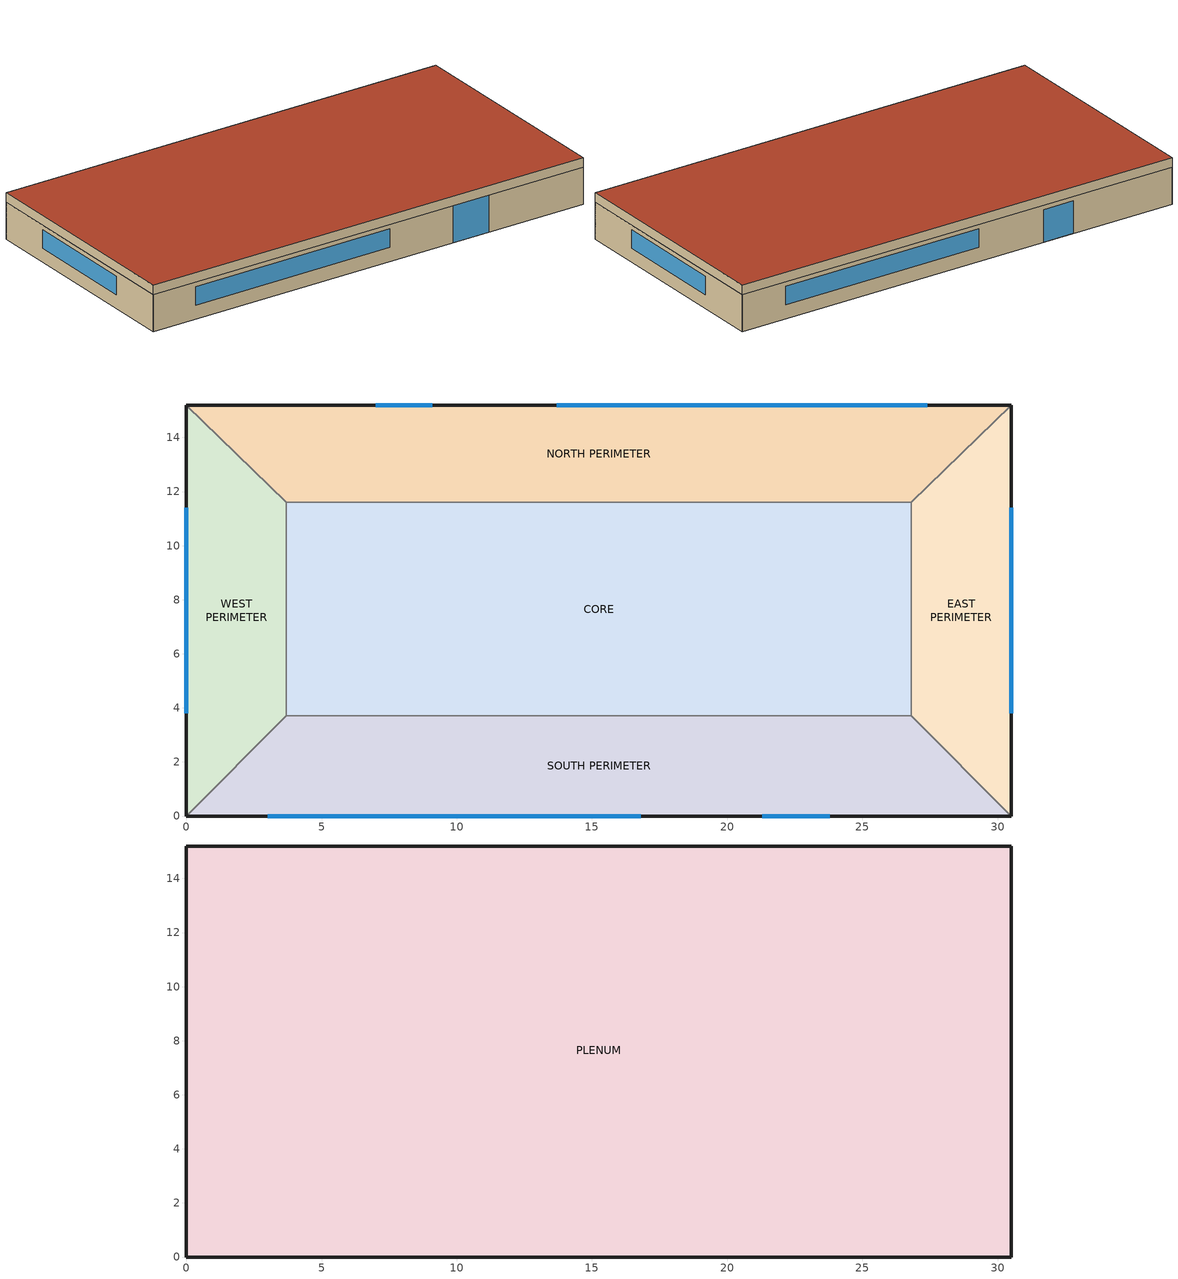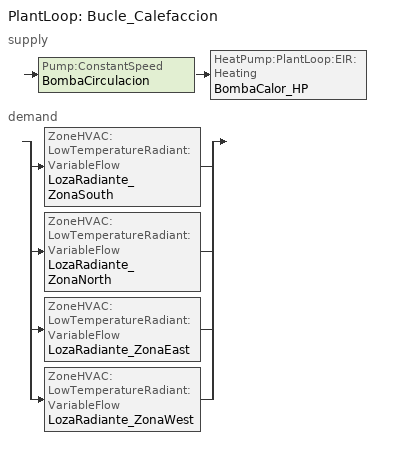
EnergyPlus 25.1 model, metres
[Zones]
NORTH PERIMETER
 floor ground (FLOOR-SLAB-1): 26.8,11.6 3.7,11.6 0,15.2 30.5,15.2 z0
 wall outside (WALL-1): 30.5,15.2 0,15.2 z0:2.4
 wall to EAST PERIMETER (INT-WALL-1): 26.8,11.6 30.5,15.2 z0:2.4
 wall to WEST PERIMETER (INT-WALL-1): 0,15.2 3.7,11.6 z0:2.4
 wall to CORE (INT-WALL-1): 3.7,11.6 26.8,11.6 z0:2.4
 window (Double LoE Clear Argon): 9.1,15.2 7,15.2 z0:2.1; 27.4,15.2 13.7,15.2 z0.9:2.1
SOUTH PERIMETER
 floor ground (FLOOR-SLAB-1): 26.8,3.7 30.5,0 0,0 3.7,3.7 z0
 wall outside (WALL-1): 0,0 30.5,0 z0:2.4
 wall to EAST PERIMETER (INT-WALL-1): 30.5,0 26.8,3.7 z0:2.4
 wall to WEST PERIMETER (INT-WALL-1): 3.7,3.7 0,0 z0:2.4
 wall to CORE (INT-WALL-1): 26.8,3.7 3.7,3.7 z0:2.4
 window (Double LoE Clear Argon): 21.3,0 23.8,0 z0:2.4; 3,0 16.8,0 z0.9:2.1
EAST PERIMETER
 floor ground (FLOOR-SLAB-1): 26.8,11.6 30.5,15.2 30.5,0 26.8,3.7 z0
 wall outside (WALL-1): 30.5,0 30.5,15.2 z0:2.4
 wall to CORE (INT-WALL-1): 26.8,11.6 26.8,3.7 z0:2.4
 window (Double LoE Clear Argon): 30.5,3.8 30.5,11.4 z0.9:2.1
WEST PERIMETER
 floor ground (FLOOR-SLAB-1): 3.7,3.7 0,0 0,15.2 3.7,11.6 z0
 wall outside (WALL-1): 0,15.2 0,0 z0:2.4
 wall to CORE (INT-WALL-1): 3.7,3.7 3.7,11.6 z0:2.4
 window (Double LoE Clear Argon): 0,11.4 0,3.8 z0.9:2.1
CORE
 floor ground (FLOOR-SLAB-1): 26.8,11.6 26.8,3.7 3.7,3.7 3.7,11.6 z0
PLENUM
 floor to SOUTH PERIMETER (CLNG-1): 26.8,3.7 30.5,0 0,0 3.7,3.7 z2.4
 floor to EAST PERIMETER (CLNG-1): 26.8,11.6 30.5,15.2 30.5,0 26.8,3.7 z2.4
 floor to NORTH PERIMETER (CLNG-1): 26.8,11.6 3.7,11.6 0,15.2 30.5,15.2 z2.4
 floor to WEST PERIMETER (CLNG-1): 3.7,3.7 0,0 0,15.2 3.7,11.6 z2.4
 floor to CORE (CLNG-1): 26.8,11.6 26.8,3.7 3.7,3.7 3.7,11.6 z2.4
 wall outside (WALL-1): 30.5,15.2 0,15.2 0,0 30.5,0 30.5,15.2 z2.4:3
 roof outside (ROOF-1): 0,15.2 0,0 30.5,0 30.5,15.2 z3
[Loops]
PlantLoop 'Bucle_Calefaccion'
 supply: Pump:ConstantSpeed 'BombaCirculacion' > HeatPump:PlantLoop:EIR:Heating 'BombaCalor_HP'
 demand: split
  | ZoneHVAC:LowTemperatureRadiant:VariableFlow 'LozaRadiante_ZonaSouth'
  | ZoneHVAC:LowTemperatureRadiant:VariableFlow 'LozaRadiante_ZonaNorth'
  | ZoneHVAC:LowTemperatureRadiant:VariableFlow 'LozaRadiante_ZonaEast'
  | ZoneHVAC:LowTemperatureRadiant:VariableFlow 'LozaRadiante_ZonaWest'
[Building]
Exercise 2: North Axis {deg}=0; Terrain=City; Loads Convergence Tolerance Value {W}=0.04; Temperature Convergence Tolerance Value {deltaC}=0.4; Solar Distribution=FullInteriorAndExterior; Minimum Number of Warmup Days=6
[Site:Location]
MONTEVIDEO - URY: Latitude {deg}=-34.83; Longitude {deg}=-56.83; Time Zone {hr}=-3; Elevation {m}=32
[SizingPeriod:DesignDay] Day of Month=21; Humidity Condition Type=WetBulb; Barometric Pressure {Pa}=99063; Rain Indicator=No; Snow Indicator=No; Daylight Saving Time Indicator=No; Solar Model Indicator=ASHRAEClearSky
Name | Month | Day Type | Maximum Dry-Bulb Temperature {C} | Daily Dry-Bulb Temperature Range {deltaC} | Wetbulb or DewPoint at Maximum Dry-Bulb {C} | Wind Speed {m/s} | Wind Direction {deg} | Sky Clearness
CHICAGO_IL_USA Cooling 1% Conditions DB=>MWB | 7 | SummerDesignDay | 31.3 | 10.9 | 22.8 | 5.4 | 230 | 1
CHICAGO_IL_USA Heating 99% Conditions | 1 | WinterDesignDay | -18.1 | 0 | -18.1 | 4.6 | 270 | 0
[Site:GroundTemperature:BuildingSurface]
20, 20, 19, 18, 17, 16, 15, 16, 17, 18, 19, 20
[Material] Thermal Absorptance=0.9
Name | Roughness | Thickness {m} | Conductivity {W/m-K} | Density {kg/m3} | Specific Heat {J/kg-K} | Solar Absorptance | Visible Absorptance
BR01 | VeryRough | 0.0095 | 0.162 | 1121 | 1464 | 0.7 | 0.7
CC03 | MediumRough | 0.1016 | 1.31 | 2243 | 837 | 0.65 | 0.65
GP01 | MediumSmooth | 0.0127 | 0.16 | 801 | 837 | 0.75 | 0.75
GP02 | MediumSmooth | 0.0159 | 0.16 | 801 | 837 | 0.75 | 0.75
IN02 | Rough | 0.0901 | 0.043 | 10 | 837 | 0.75 | 0.75
IN46 | VeryRough | 0.0762 | 0.023 | 24 | 1590 | 0.5 | 0.5
PW03 | MediumSmooth | 0.0127 | 0.115 | 545 | 1213 | 0.78 | 0.78
RG01 | Rough | 0.0127 | 1.442 | 881 | 1674 | 0.65 | 0.65
WD01 | MediumSmooth | 0.0191 | 0.115 | 513 | 1381 | 0.78 | 0.78
[Material:NoMass]
MAT-CLNG-1: Roughness=Rough; Thermal Resistance {m2-K/W}=0.652259; Thermal Absorptance=0.65; Solar Absorptance=0.65; Visible Absorptance=0.65
[Material:AirGap]
AL21: Thermal Resistance {m2-K/W}=0.157
[WindowMaterial:Glazing] Optical Data Type=SpectralAverage; Thickness {m}=0.006; Infrared Transmittance at Normal Incidence=0; Front Side Infrared Hemispherical Emissivity=0.84; Conductivity {W/m-K}=0.9
Name | Solar Transmittance at Normal Incidence | Front Side Solar Reflectance at Normal Incidence | Back Side Solar Reflectance at Normal Incidence | Visible Transmittance at Normal Incidence | Front Side Visible Reflectance at Normal Incidence | Back Side Visible Reflectance at Normal Incidence | Back Side Infrared Hemispherical Emissivity
CLEAR 6MM | 0.775 | 0.071 | 0.071 | 0.881 | 0.08 | 0.08 | 0.84
LoE CLEAR 6MM | 0.6 | 0.17 | 0.22 | 0.84 | 0.055 | 0.078 | 0.1
[WindowMaterial:Gas]
ARGON 13MM: Gas Type=Argon; Thickness {m}=0.0127
[Construction]
CLNG-1: MAT-CLNG-1
Double LoE Clear Argon: LoE CLEAR 6MM, ARGON 13MM, CLEAR 6MM
FLOOR-SLAB-1: CC03, CC03
INT-WALL-1: GP02, AL21, GP02
ROOF-1: RG01, BR01, IN46, WD01
WALL-1: WD01, PW03, IN02, GP01
[Zone] Type=1; Multiplier=1; Floor Area {m2}=Autocalculate
Name | Ceiling Height {m} | Volume {m3} | Part of Total Floor Area
CORE | 2.4384 | 447.683 | Yes
EAST PERIMETER; WEST PERIMETER | 2.4384 | 103.311 | Yes
NORTH PERIMETER; SOUTH PERIMETER | 2.4384 | 239.247 | Yes
PLENUM | 0.6096 | 283.2 | No
[People]
Personas_Norte: Zone or ZoneList or Space or SpaceList=NORTH PERIMETER; Number of People Schedule=Siempre; Number of People Calculation Method=People; Number of People=5; Fraction Radiant=0.3; Sensible Heat Fraction=Autocalculate; Activity Level Schedule=NivelActividad_Personas; Carbon Dioxide Generation Rate {m3/s-W}=3.82e-8; Enable ASHRAE 55 Comfort Warnings=No; Mean Radiant Temperature Calculation Type=EnclosureAveraged; Clothing Insulation Calculation Method=ClothingInsulationSchedule; Cold Stress Temperature Threshold {C}=15.56; Heat Stress Temperature Threshold {C}=30
[ZoneInfiltration:DesignFlowRate] Schedule=Siempre; Design Flow Rate Calculation Method=Flow/Zone; Design Flow Rate {m3/s}=0.015; Constant Term Coefficient=0; Temperature Term Coefficient=0; Velocity Term Coefficient=0.2237; Velocity Squared Term Coefficient=0
Name | Zone or ZoneList or Space or SpaceList
EAST PERIMETER Infil 1 | EAST PERIMETER
NORTH PERIMETER Infil 1 | NORTH PERIMETER
SOUTH PERIMETER Infil 1 | SOUTH PERIMETER
WEST PERIMETER Infil 1 | WEST PERIMETER
[Sizing:Zone] Zone Cooling Design Supply Air Temperature Input Method=SupplyAirTemperature; Zone Cooling Design Supply Air Temperature {C}=12.8; Zone Heating Design Supply Air Temperature Input Method=SupplyAirTemperature; Zone Heating Design Supply Air Temperature {C}=40; Zone Cooling Design Supply Air Humidity Ratio {kgWater/kgDryAir}=0.008; Zone Heating Design Supply Air Humidity Ratio {kgWater/kgDryAir}=0.008; Cooling Design Air Flow Method=DesignDay; Cooling Minimum Air Flow Fraction=0.2; Heating Design Air Flow Method=DesignDay; Heating Design Air Flow Rate {m3/s}=1; Heating Maximum Air Flow Fraction=0.3; Account for Dedicated Outdoor Air System=No; Dedicated Outdoor Air System Control Strategy=NeutralSupplyAir; Dedicated Outdoor Air Low Setpoint Temperature for Design {C}=Autosize; Dedicated Outdoor Air High Setpoint Temperature for Design {C}=Autosize; Zone Load Sizing Method=Sensible Load Only No Latent Load; Zone Latent Cooling Design Supply Air Humidity Ratio Input Method=HumidityRatioDifference; Zone Cooling Design Supply Air Humidity Ratio Difference {kgWater/kgDryAir}=0.005; Zone Latent Heating Design Supply Air Humidity Ratio Input Method=HumidityRatioDifference; Zone Humidification Design Supply Air Humidity Ratio Difference {kgWater/kgDryAir}=0.005; Type of Space Sum to Use=Coincident
EAST PERIMETER; WEST PERIMETER; SOUTH PERIMETER; NORTH PERIMETER
[Sizing:Plant]
Bucle_Calefaccion: Loop Type=Heating; Design Loop Exit Temperature {C}=40; Loop Design Temperature Difference {deltaC}=5; Sizing Option=NonCoincident; Zone Timesteps in Averaging Window=1
[ZoneControl:Thermostat] Control Type Schedule=ThermostatTypeSchedule; Control 1=Termostato
Name | Zone or ZoneList
termostato norte | NORTH PERIMETER
termostato sur | SOUTH PERIMETER
termostato este | EAST PERIMETER
termostato oeste | WEST PERIMETER
[ThermostatSetpoint:SingleHeating]
Termostato: Setpoint Temperature Schedule=Setpoint_Constante_22
[ZoneHVAC:LowTemperatureRadiant:VariableFlow] Design Object=Diseno1; Hydronic Tubing Length {m}=Autosize; Heating Design Capacity {W}=Autosize; Maximum Hot Water Flow {m3/s}=0.001; Number of Circuits=OnePerSurface; Circuit Length {m}=106.7
Name | Availability Schedule | Zone | Surface Name or Radiant Surface Group
LozaRadiante_ZonaEast | ZonaEast | EAST PERIMETER | GrupoSuperficies_ZonaEast
LozaRadiante_ZonaNorth | ZonaNorth | NORTH PERIMETER | GrupoSuperficies_ZonaNorth
LozaRadiante_ZonaSouth | ZonaSouth | SOUTH PERIMETER | GrupoSuperficies_ZonaSouth
LozaRadiante_ZonaWest | ZonaWest | WEST PERIMETER | GrupoSuperficies_ZonaWest
[ZoneHVAC:LowTemperatureRadiant:VariableFlow:Design]
Diseno1: Fluid to Radiant Surface Heat Transfer Model=ConvectionOnly; Hydronic Tubing Inside Diameter {m}=0.013; Hydronic Tubing Outside Diameter {m}=0.016; Hydronic Tubing Conductivity {W/m-K}=0.35; Temperature Control Type=MeanAirTemperature; Setpoint Control Type=ZeroFlowPower; Heating Design Capacity Method=CapacityPerFloorArea; Heating Design Capacity Per Floor Area {W/m2}=500; Fraction of Autosized Heating Design Capacity=1.5; Heating Control Throttling Range {deltaC}=0.5; Heating Control Temperature Schedule=Setpoint_Constante_22; Cooling Design Capacity Method=CoolingDesignCapacity; Cooling Control Throttling Range {deltaC}=0.5; Condensation Control Type=SimpleOff; Condensation Control Dewpoint Offset {C}=1
[ZoneHVAC:LowTemperatureRadiant:SurfaceGroup] Flow Fraction for Surface 1=1
Name | Surface 1
GrupoSuperficies_ZonaEast | F2-1
GrupoSuperficies_ZonaNorth | F3-1
GrupoSuperficies_ZonaSouth | F1-1
GrupoSuperficies_ZonaWest | F4-1
[Zone equipment]
EAST PERIMETER: LozaRadiante_ZonaEast
NORTH PERIMETER: LozaRadiante_ZonaNorth
SOUTH PERIMETER: LozaRadiante_ZonaSouth
WEST PERIMETER: LozaRadiante_ZonaWest
[Pump:ConstantSpeed]
BombaCirculacion: Design Flow Rate {m3/s}=0.001; Design Pump Head {Pa}=40000; Design Power Consumption {W}=100; Motor Efficiency=0.8; Pump Control Type=Intermittent; Design Power Sizing Method=PowerPerFlowPerPressure; Design Electric Power per Unit Flow Rate {W/(m3/s)}=348701.1; Design Shaft Power per Unit Flow Rate per Unit Head {W/((m3/s)-Pa)}=1.28205
[HeatPump:PlantLoop:EIR:Heating]
BombaCalor_HP: Condenser Type=AirSource; Load Side Reference Flow Rate {m3/s}=Autosize; Source Side Reference Flow Rate {m3/s}=Autosize; Heat Recovery Reference Flow Rate {m3/s}=Autosize; Reference Capacity {W}=12983; Reference Coefficient of Performance {W/W}=1.92056; Sizing Factor=1; Capacity Modifier Function of Temperature Curve=CapCurveFuncTemp (48); Electric Input to Output Ratio Modifier Function of Temperature Curve=EIRCurveFuncTemp (48); Electric Input to Output Ratio Modifier Function of Part Load Ratio Curve=EIRCurveFuncPLR; Heating To Cooling Capacity Sizing Ratio=1; Heat Pump Sizing Method=HeatingCapacity; Control Type=Setpoint; Flow Mode=ConstantFlow; Minimum Source Inlet Temperature {C}=-13; Maximum Source Inlet Temperature {C}=75; Maximum Outdoor Dry Bulb Temperature For Defrost Operation=10; Heat Pump Defrost Time Period Fraction=0.058333; Minimum Heat Recovery Outlet Temperature {C}=4.5
[PlantLoop]
Bucle_Calefaccion: Fluid Type=Water; Plant Equipment Operation Scheme=Esquema_Calefaccion; Maximum Loop Temperature {C}=90; Minimum Loop Temperature {C}=5; Maximum Loop Flow Rate {m3/s}=0.001; Minimum Loop Flow Rate {m3/s}=0.001; Plant Loop Volume {m3}=Autocalculate; Load Distribution Scheme=SequentialLoad; Plant Loop Demand Calculation Scheme=SingleSetpoint; Common Pipe Simulation=None; Pressure Simulation Type=None; Loop Circulation Time {minutes}=2
[PlantEquipmentList]
Lista_Equipos_Calefaccion: BombaCalor_HP
[PlantEquipmentOperation:HeatingLoad]
Calefaccion_Carga: Load Range 1 Lower Limit {W}=0; Load Range 1 Upper Limit {W}=100000; Range 1 Equipment List=Lista_Equipos_Calefaccion
[PlantEquipmentOperationSchemes]
Esquema_Calefaccion: Control Scheme 1=Calefaccion_Carga; Control Scheme 1 Schedule=Siempre
[AvailabilityManager:ScheduledOn]
Name | Schedule
Manager_Bomba_ON_zonaEast | ZonaEast
Manager_Bomba_ON_zonaNorth | ZonaNorth
Manager_Bomba_ON_zonaSouth | ZonaSouth
Manager_Bomba_ON_zonaWest | ZonaWest
[SetpointManager:Scheduled]
Setpoint_Temp_Bucle: Control Variable=Temperature; Schedule=Temperatura_Calefaccion_Schedule; Setpoint Node or NodeList=Nodo_Salida_Condensador
[Schedule:Compact]
NivelActividad_Personas: Through: 12/31, For: AllDays, Until: 24:00, 131
Setpoint_Constante_22: Through: 12/31, For: AllDays, Until: 24:00, 22
Siempre; ThermostatTypeSchedule; ZonaEast; ZonaWest: Through: 12/31, For: AllDays, Until: 24:00, 1
Temperatura_Calefaccion_Schedule: Through: 12/31, For: AllDays, Until: 24:00, 40
ZonaNorth; ZonaSouth: Through: 12/31, For: AllDays, Until: 24:00, 0
[Curve:Quadratic]
EIRCurveFuncPLR: Coefficient1 Constant=0.8; Coefficient2 x=0.2; Coefficient3 x**2=-0; Minimum Value of x=0; Maximum Value of x=1; Input Unit Type for X=Dimensionless; Output Unit Type=Dimensionless
[Curve:Biquadratic] Minimum Value of x=-13; Maximum Value of x=100; Minimum Value of y=50; Maximum Value of y=100; Input Unit Type for X=Temperature; Input Unit Type for Y=Temperature; Output Unit Type=Dimensionless
Name | Coefficient1 Constant | Coefficient2 x | Coefficient3 x**2 | Coefficient4 y | Coefficient5 y**2 | Coefficient6 x*y
CapCurveFuncTemp (48) | 1.18139 | 0.0332388 | -0.000159821 | -0.00668231 | 3.34109e-05 | -0.000262838
EIRCurveFuncTemp (48) | -0.170548 | -0.00591068 | 4.6285e-05 | 0.025711 | -0.000133991 | -6.70808e-05
